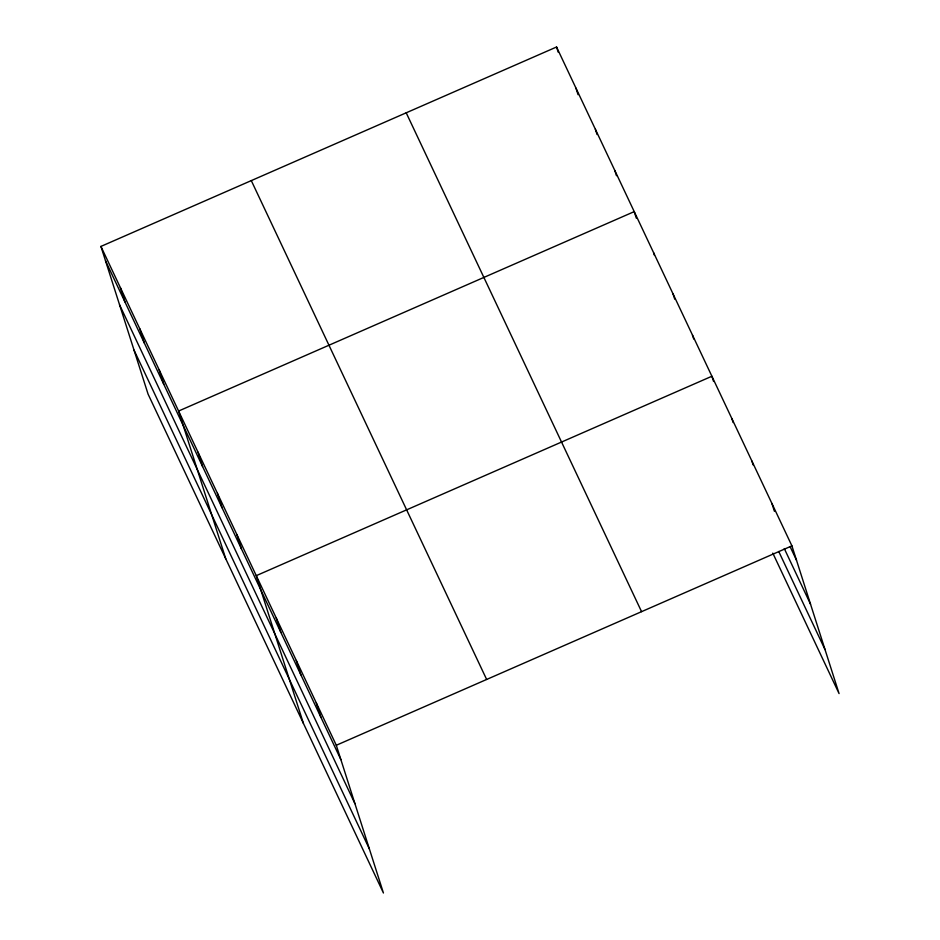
<?xml version="1.0" encoding="UTF-8"?>
<svg xmlns="http://www.w3.org/2000/svg" width="940" height="940" viewBox="0 0 940 940"><rect width="100%" height="100%" fill="white"/><g stroke="black" fill="none" stroke-linecap="round" stroke-linejoin="round"><path stroke-width="1.41" d="M100.933 246.421L336.297 745.267L383.438 893L148.085 394.142L100.933 246.421L556.562 47L791.915 545.858L839.068 693.579L772.798 553.12M336.297 745.267L791.915 545.858M790.246 546.951L796.497 560.193M784.289 548.561L810.539 604.22M778.755 551.51L825.014 649.564M406.209 112.812L641.562 611.658M251.297 180.609L486.65 679.467M105.515 260.768L340.868 759.614M119.556 304.783L354.921 803.63M134.032 350.127L369.397 848.985M771.916 503.452L774.407 511.278M751.906 461.047L753.152 464.959M731.908 418.641L733.153 422.554M713.566 381.464L711.897 376.247L256.267 575.656L303.42 723.389M692.475 335.087L693.732 338.999M673.064 293.938L674.732 299.143M653.641 252.778L654.475 255.386M636.309 218.139L634.23 211.618L178.6 411.038L225.753 558.771M614.807 170.469L616.476 175.686M595.396 129.309L597.064 134.526M575.973 88.16L578.053 94.681M556.562 47L558.231 52.217M316.287 702.873L320.869 717.208M296.288 660.468L300.859 674.814M276.278 618.062L280.86 632.409M236.857 534.508L241.427 548.854M217.434 493.347L222.016 507.694M198.023 452.199L202.594 466.534M159.189 369.878L163.76 384.225M139.766 328.73L144.349 343.077M120.355 287.57L124.926 301.916"/></g></svg>
